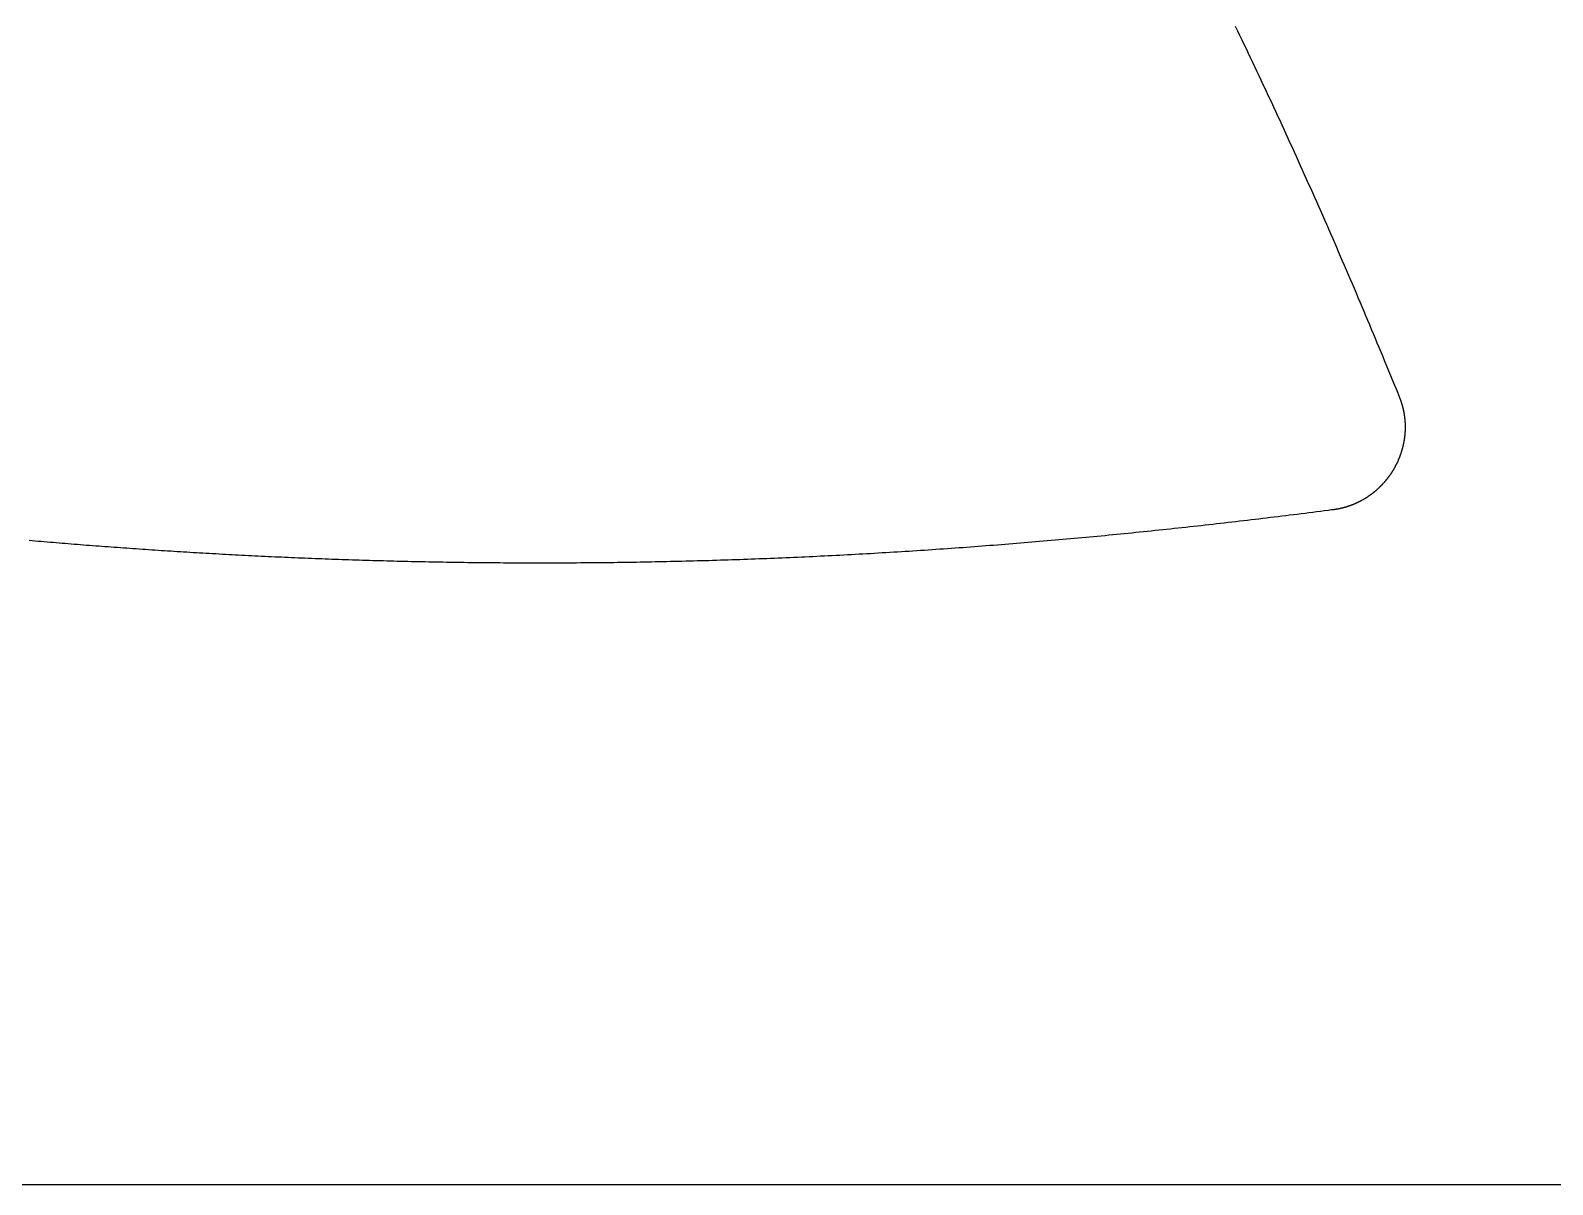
# Model space of a CAD drawing. Extents: x -3 to 136, y 0 to 121.
# Drawn here: x 77.56 to 95.56, y 0 to 13.64 of the extents above; entities that cross this region are included whole.
import ezdxf

# ---------------------------------------------------------------- set-up
doc = ezdxf.new("R2010")
doc.units = 0
doc.layers.get('0').update_dxf_attribs({"linetype": 'CONTINUOUS'})

msp = doc.modelspace()

# ---------------------------------------------------------------- linework, layer by layer
msp.add_lwpolyline([(69.26408, 119.9689, 0.57735027), (64.06792, 119.9689), (-2.59808, 4.5, 0.57735027), (0, 0), (133.332, 0, 0.57735027), (135.93008, 4.5)], format="xyb", close=True)
for points in [[(91.8065, 13.6935, 0), (91.832, 13.6407, 0), (91.8573, 13.5879, 0), (91.8827, 13.5351, 0), (91.908, 13.4823, 0), (91.9332, 13.4295, 0), (91.9584, 13.3766, 0), (91.9835, 13.3238, 0), (92.0086, 13.2709, 0), (92.0337, 13.218, 0), (92.0587, 13.1651, 0), (92.0836, 13.1122, 0), (92.1085, 13.0592, 0), (92.1334, 13.0063, 0), (92.1582, 12.9533, 0), (92.183, 12.9003, 0), (92.2077, 12.8473, 0), (92.2324, 12.7943, 0), (92.2571, 12.7412, 0), (92.2816, 12.6881, 0), (92.3062, 12.635, 0), (92.3307, 12.5819, 0), (92.3552, 12.5287, 0), (92.3796, 12.4756, 0), (92.404, 12.4224, 0), (92.4283, 12.3692, 0), (92.4526, 12.3159, 0), (92.4769, 12.2626, 0), (92.5011, 12.2093, 0), (92.5253, 12.156, 0), (92.5494, 12.1027, 0), (92.5735, 12.0493, 0), (92.5975, 11.9959, 0), (92.6216, 11.9425, 0), (92.6455, 11.889, 0), (92.6695, 11.8355, 0), (92.6934, 11.782, 0), (92.7172, 11.7285, 0), (92.7411, 11.6749, 0), (92.7648, 11.6213, 0), (92.7886, 11.5677, 0), (92.8123, 11.514, 0), (92.836, 11.4603, 0), (92.8596, 11.4066, 0), (92.8832, 11.3528, 0), (92.9068, 11.299, 0), (92.9303, 11.2452, 0), (92.9538, 11.1913, 0), (92.9773, 11.1374, 0), (93.0007, 11.0835, 0), (93.0241, 11.0295, 0), (93.0474, 10.9755, 0), (93.0708, 10.9215, 0), (93.0941, 10.8674, 0), (93.1173, 10.8133, 0), (93.1405, 10.7592, 0), (93.1637, 10.705, 0), (93.1869, 10.6507, 0), (93.21, 10.5965, 0), (93.2331, 10.5422, 0), (93.2561, 10.488, 0), (93.279, 10.4341, 0), (93.3017, 10.3804, 0), (93.3243, 10.3269, 0), (93.3468, 10.2735, 0), (93.3692, 10.2201, 0), (93.3916, 10.1667, 0), (93.4139, 10.1133, 0), (93.4363, 10.0598, 0), (93.4587, 10.0061, 0), (93.4811, 9.95214, 0), (93.5036, 9.89795, 0), (93.5262, 9.84343, 0), (93.5489, 9.78852, 0), (93.5718, 9.73318, 0), (93.5948, 9.67735, 0), (93.6179, 9.62097, 0), (93.6413, 9.56399, 0), (93.6649, 9.50637, 0), (93.6871, 9.45228, 0), (93.7062, 9.40546, 0), (93.7223, 9.36615, 0), (93.7352, 9.33457, 0), (93.7448, 9.31096, 0)], [(93.7448, 9.31096, 0), (93.7466, 9.30666, 0), (93.7483, 9.30236, 0), (93.75, 9.29805, 0), (93.7517, 9.29373, 0), (93.7533, 9.2894, 0), (93.755, 9.28507, 0), (93.7566, 9.28072, 0), (93.7582, 9.27637, 0), (93.7598, 9.27202, 0), (93.7613, 9.26765, 0), (93.7628, 9.26328, 0), (93.7643, 9.2589, 0), (93.7658, 9.25451, 0), (93.7673, 9.25012, 0), (93.7687, 9.24571, 0), (93.7701, 9.24131, 0), (93.7715, 9.23689, 0), (93.7729, 9.23247, 0), (93.7742, 9.22804, 0), (93.7756, 9.22361, 0), (93.7769, 9.21917, 0), (93.7781, 9.21472, 0), (93.7794, 9.21026, 0), (93.7806, 9.2058, 0), (93.7819, 9.20134, 0), (93.783, 9.19687, 0), (93.7842, 9.19239, 0), (93.7854, 9.18791, 0), (93.7865, 9.18342, 0), (93.7876, 9.17892, 0), (93.7887, 9.17442, 0), (93.7897, 9.16992, 0), (93.7907, 9.16541, 0), (93.7918, 9.16089, 0), (93.7927, 9.15637, 0), (93.7937, 9.15184, 0), (93.7947, 9.14731, 0), (93.7956, 9.14278, 0), (93.7965, 9.13824, 0), (93.7974, 9.13369, 0), (93.7982, 9.12914, 0), (93.799, 9.12459, 0), (93.7998, 9.12003, 0), (93.8006, 9.11547, 0), (93.8014, 9.1109, 0), (93.8021, 9.10633, 0), (93.8029, 9.10176, 0), (93.8036, 9.09718, 0), (93.8042, 9.0926, 0), (93.8049, 9.08801, 0), (93.8055, 9.08342, 0), (93.8061, 9.07883, 0), (93.8067, 9.07423, 0), (93.8073, 9.06963, 0), (93.8078, 9.06503, 0), (93.8083, 9.06042, 0), (93.8088, 9.05581, 0), (93.8093, 9.0512, 0), (93.8097, 9.04659, 0), (93.8102, 9.04197, 0), (93.8106, 9.03735, 0), (93.811, 9.03273, 0), (93.8113, 9.0281, 0), (93.8117, 9.02347, 0), (93.812, 9.01884, 0), (93.8123, 9.01421, 0), (93.8125, 9.00958, 0), (93.8128, 9.00494, 0), (93.813, 9.0003, 0), (93.8132, 8.99567, 0), (93.8134, 8.99103, 0), (93.8136, 8.98639, 0), (93.8137, 8.98175, 0), (93.8138, 8.97711, 0), (93.8139, 8.97248, 0), (93.814, 8.96784, 0), (93.814, 8.9632, 0), (93.814, 8.95856, 0), (93.814, 8.95393, 0), (93.814, 8.94929, 0), (93.814, 8.94465, 0), (93.8139, 8.94002, 0), (93.8138, 8.93538, 0), (93.8137, 8.93075, 0), (93.8136, 8.92612, 0), (93.8134, 8.92149, 0), (93.8133, 8.91685, 0), (93.8131, 8.91223, 0), (93.8128, 8.9076, 0), (93.8126, 8.90297, 0), (93.8123, 8.89834, 0), (93.8121, 8.89372, 0), (93.8118, 8.8891, 0), (93.8114, 8.88448, 0), (93.8111, 8.87986, 0), (93.8107, 8.87524, 0), (93.8103, 8.87063, 0), (93.8099, 8.86601, 0), (93.8094, 8.8614, 0), (93.809, 8.85679, 0), (93.8085, 8.85219, 0), (93.808, 8.84758, 0), (93.8075, 8.84298, 0), (93.8069, 8.83838, 0), (93.8064, 8.83378, 0), (93.8058, 8.82919, 0), (93.8051, 8.8246, 0), (93.8045, 8.82001, 0), (93.8039, 8.81542, 0), (93.8032, 8.81084, 0), (93.8025, 8.80626, 0), (93.8018, 8.80168, 0), (93.801, 8.79711, 0), (93.8002, 8.79254, 0), (93.7995, 8.78797, 0), (93.7987, 8.78341, 0), (93.7978, 8.77885, 0), (93.797, 8.77429, 0), (93.7961, 8.76974, 0), (93.7952, 8.76519, 0), (93.7943, 8.76064, 0), (93.7934, 8.7561, 0), (93.7924, 8.75157, 0), (93.7914, 8.74703, 0), (93.7904, 8.7425, 0), (93.7894, 8.73798, 0), (93.7884, 8.73346, 0), (93.7873, 8.72894, 0), (93.7862, 8.72443, 0), (93.7851, 8.71993, 0), (93.784, 8.71542, 0), (93.7828, 8.71093, 0), (93.7816, 8.70644, 0), (93.7805, 8.70195, 0), (93.7792, 8.69747, 0), (93.778, 8.69299, 0), (93.7768, 8.68852, 0), (93.7755, 8.68405, 0), (93.7742, 8.67959, 0), (93.7729, 8.67514, 0), (93.7715, 8.67069, 0), (93.7702, 8.66625, 0), (93.7688, 8.66182, 0), (93.7674, 8.65739, 0), (93.766, 8.65297, 0), (93.7645, 8.64856, 0), (93.7631, 8.64416, 0), (93.7616, 8.63976, 0), (93.7601, 8.63537, 0), (93.7586, 8.63099, 0), (93.757, 8.62661, 0), (93.7555, 8.62225, 0), (93.7539, 8.61789, 0), (93.7523, 8.61354, 0), (93.7506, 8.6092, 0), (93.749, 8.60486, 0), (93.7473, 8.60054, 0), (93.7457, 8.59622, 0), (93.744, 8.59191, 0), (93.7422, 8.58761, 0), (93.7405, 8.58331, 0), (93.7387, 8.57903, 0), (93.7369, 8.57475, 0), (93.7351, 8.57048, 0), (93.7333, 8.56623, 0), (93.7315, 8.56197, 0), (93.7296, 8.55773, 0), (93.7277, 8.5535, 0), (93.7258, 8.54928, 0), (93.7239, 8.54506, 0), (93.722, 8.54086, 0), (93.72, 8.53666, 0), (93.7181, 8.53247, 0), (93.7161, 8.52829, 0), (93.714, 8.52413, 0), (93.712, 8.51997, 0), (93.71, 8.51582, 0), (93.7079, 8.51168, 0), (93.7058, 8.50755, 0), (93.7037, 8.50342, 0), (93.7016, 8.49931, 0), (93.6994, 8.49521, 0), (93.6972, 8.49112, 0), (93.6951, 8.48704, 0), (93.6928, 8.48297, 0), (93.6906, 8.47891, 0), (93.6884, 8.47486, 0), (93.6861, 8.47082, 0), (93.6838, 8.46679, 0), (93.6815, 8.46277, 0), (93.6792, 8.45876, 0), (93.6769, 8.45476, 0), (93.6745, 8.45077, 0), (93.6722, 8.44679, 0), (93.6698, 8.44283, 0), (93.6674, 8.43887, 0), (93.6649, 8.43493, 0), (93.6625, 8.43099, 0), (93.66, 8.42707, 0), (93.6575, 8.42316, 0), (93.655, 8.41926, 0), (93.6525, 8.41537, 0), (93.65, 8.41149, 0), (93.6474, 8.40763, 0), (93.6448, 8.40377, 0), (93.6422, 8.39993, 0), (93.6396, 8.3961, 0), (93.637, 8.39228, 0), (93.6344, 8.38847, 0), (93.6317, 8.38467, 0), (93.629, 8.38089, 0), (93.6263, 8.37712, 0), (93.6236, 8.37336, 0), (93.6209, 8.36961, 0), (93.6181, 8.36587, 0), (93.6153, 8.36215, 0), (93.6125, 8.35844, 0), (93.6097, 8.35474, 0), (93.6069, 8.35105, 0), (93.6041, 8.34738, 0), (93.6012, 8.34372, 0), (93.5983, 8.34007, 0), (93.5954, 8.33643, 0), (93.5925, 8.33281, 0), (93.5896, 8.3292, 0), (93.5867, 8.32561, 0), (93.5837, 8.32203, 0), (93.5807, 8.31847, 0), (93.5777, 8.31492, 0), (93.5747, 8.31138, 0), (93.5717, 8.30786, 0), (93.5687, 8.30435, 0), (93.5656, 8.30086, 0), (93.5625, 8.29738, 0), (93.5595, 8.29392, 0), (93.5564, 8.29047, 0), (93.5532, 8.28704, 0), (93.5501, 8.28362, 0), (93.547, 8.28022, 0), (93.5438, 8.27683, 0), (93.5406, 8.27346, 0), (93.5374, 8.2701, 0), (93.5342, 8.26676, 0), (93.531, 8.26343, 0), (93.5277, 8.26012, 0), (93.5245, 8.25682, 0), (93.5212, 8.25354, 0), (93.5179, 8.25028, 0), (93.5146, 8.24703, 0), (93.5113, 8.24379, 0), (93.508, 8.24057, 0), (93.5046, 8.23737, 0), (93.5013, 8.23418, 0), (93.4979, 8.23101, 0), (93.4945, 8.22786, 0), (93.4911, 8.22472, 0), (93.4877, 8.22159, 0), (93.4843, 8.21849, 0), (93.4808, 8.2154, 0), (93.4774, 8.21232, 0), (93.4739, 8.20926, 0), (93.4704, 8.20622, 0), (93.4669, 8.2032, 0), (93.4634, 8.20019, 0), (93.4599, 8.19719, 0), (93.4563, 8.19422, 0), (93.4527, 8.19126, 0), (93.4492, 8.18831, 0), (93.4456, 8.18539, 0), (93.442, 8.18248, 0), (93.4384, 8.17959, 0), (93.4348, 8.17671, 0), (93.4311, 8.17385, 0), (93.4275, 8.17101, 0), (93.4238, 8.16819, 0), (93.4201, 8.16538, 0), (93.4164, 8.16259, 0), (93.4127, 8.15982, 0), (93.409, 8.15706, 0), (93.4053, 8.15432, 0), (93.4015, 8.1516, 0), (93.3977, 8.1489, 0), (93.394, 8.14621, 0), (93.3902, 8.14355, 0), (93.3864, 8.1409, 0), (93.3826, 8.13826, 0), (93.3788, 8.13565, 0), (93.3749, 8.13305, 0), (93.3711, 8.13047, 0), (93.3672, 8.12791, 0), (93.3633, 8.12537, 0), (93.3594, 8.12285, 0), (93.3555, 8.12034, 0), (93.3516, 8.11785, 0), (93.3477, 8.11538, 0), (93.3438, 8.11293, 0), (93.3398, 8.1105, 0), (93.3359, 8.10808, 0), (93.3319, 8.10568, 0), (93.3279, 8.10331, 0), (93.3239, 8.10095, 0), (93.3199, 8.09861, 0), (93.3159, 8.09629, 0), (93.3119, 8.09398, 0), (93.3078, 8.0917, 0), (93.3038, 8.08944, 0), (93.2997, 8.08719, 0), (93.2956, 8.08497, 0), (93.2915, 8.08276, 0), (93.2875, 8.08058, 0), (93.2834, 8.07841, 0), (93.2792, 8.07627, 0), (93.2751, 8.07414, 0), (93.271, 8.07204, 0), (93.2668, 8.06995, 0), (93.2627, 8.06789, 0), (93.2585, 8.06584, 0), (93.2544, 8.06382, 0), (93.2502, 8.06182, 0), (93.246, 8.05983, 0), (93.2418, 8.05787, 0), (93.2376, 8.05593, 0), (93.2334, 8.05401, 0), (93.2292, 8.05211, 0), (93.2249, 8.05023, 0), (93.2207, 8.04837, 0), (93.2164, 8.04653, 0), (93.2122, 8.04471, 0), (93.2079, 8.04291, 0), (93.2036, 8.04114, 0), (93.1994, 8.03938, 0), (93.1951, 8.03765, 0), (93.1908, 8.03593, 0), (93.1865, 8.03424, 0), (93.1822, 8.03257, 0), (93.1778, 8.03092, 0), (93.1735, 8.02929, 0), (93.1692, 8.02768, 0), (93.1648, 8.02609, 0), (93.1605, 8.02453, 0), (93.1561, 8.02299, 0), (93.1517, 8.02146, 0), (93.1474, 8.01996, 0), (93.143, 8.01848, 0), (93.1386, 8.01702, 0), (93.1342, 8.01559, 0), (93.1298, 8.01417, 0), (93.1254, 8.01278, 0), (93.121, 8.01141, 0), (93.1166, 8.01006, 0), (93.1121, 8.00873, 0), (93.1077, 8.00742, 0), (93.1033, 8.00614, 0), (93.0988, 8.00487, 0), (93.0944, 8.00363, 0), (93.0899, 8.00242, 0), (93.0854, 8.00122, 0), (93.081, 8.00005, 0), (93.0765, 7.99889, 0), (93.072, 7.99776, 0), (93.0675, 7.99666, 0), (93.063, 7.99557, 0), (93.0585, 7.99451, 0), (93.054, 7.99347, 0), (93.0495, 7.99245, 0), (93.045, 7.99145, 0), (93.0405, 7.99048, 0), (93.0359, 7.98953, 0), (93.0314, 7.9886, 0), (93.0269, 7.98769, 0), (93.0223, 7.98681, 0), (93.0178, 7.98595, 0), (93.0132, 7.98511, 0), (93.0087, 7.9843, 0), (93.0041, 7.98351, 0), (92.9995, 7.98274, 0), (92.995, 7.98199, 0), (92.9904, 7.98127, 0), (92.9858, 7.98057, 0), (92.9812, 7.97989, 0), (92.9766, 7.97924, 0), (92.972, 7.97861, 0), (92.9674, 7.978, 0)], [(92.9674, 7.978, 0), (92.9428, 7.97481, 0), (92.9036, 7.96974, 0), (92.8578, 7.96382, 0), (92.8123, 7.95797, 0), (92.767, 7.95217, 0), (92.7214, 7.94635, 0), (92.6758, 7.94056, 0), (92.6303, 7.9348, 0), (92.5849, 7.92907, 0), (92.5395, 7.92337, 0), (92.4941, 7.9177, 0), (92.4487, 7.91206, 0), (92.4033, 7.90644, 0), (92.3579, 7.90084, 0), (92.3125, 7.89527, 0), (92.267, 7.88971, 0), (92.2215, 7.88418, 0), (92.1761, 7.87867, 0), (92.1306, 7.87319, 0), (92.0851, 7.86774, 0), (92.0396, 7.86231, 0), (91.9942, 7.85691, 0), (91.9487, 7.85154, 0), (91.9033, 7.84619, 0), (91.8578, 7.84087, 0), (91.8124, 7.83557, 0), (91.7669, 7.8303, 0), (91.7215, 7.82506, 0), (91.676, 7.81984, 0), (91.6306, 7.81465, 0), (91.5851, 7.80949, 0), (91.5397, 7.80435, 0), (91.4943, 7.79924, 0), (91.4488, 7.79415, 0), (91.4034, 7.78909, 0), (91.3579, 7.78406, 0), (91.3124, 7.77906, 0), (91.267, 7.77408, 0), (91.2215, 7.76912, 0), (91.1761, 7.7642, 0), (91.1306, 7.7593, 0), (91.0851, 7.75442, 0), (91.0396, 7.74957, 0), (90.9941, 7.74475, 0), (90.9486, 7.73996, 0), (90.9031, 7.73519, 0), (90.8576, 7.73045, 0), (90.8121, 7.72573, 0), (90.7666, 7.72104, 0), (90.721, 7.71638, 0), (90.6755, 7.71175, 0), (90.63, 7.70714, 0), (90.5844, 7.70256, 0), (90.5389, 7.69801, 0), (90.4934, 7.69349, 0), (90.4479, 7.68899, 0), (90.4024, 7.68453, 0), (90.3569, 7.68009, 0), (90.3114, 7.67568, 0), (90.2659, 7.6713, 0), (90.2204, 7.66695, 0), (90.1749, 7.66262, 0), (90.1294, 7.65833, 0), (90.084, 7.65406, 0), (90.0385, 7.64982, 0), (89.993, 7.64561, 0), (89.9476, 7.64143, 0), (89.9021, 7.63728, 0), (89.8567, 7.63315, 0), (89.8112, 7.62906, 0), (89.7658, 7.62499, 0), (89.7203, 7.62095, 0), (89.6749, 7.61694, 0), (89.6295, 7.61296, 0), (89.584, 7.60901, 0), (89.5386, 7.60508, 0), (89.4932, 7.60119, 0), (89.4478, 7.59732, 0), (89.4024, 7.59348, 0), (89.3569, 7.58967, 0), (89.3115, 7.58589, 0), (89.2661, 7.58214, 0), (89.2207, 7.57842, 0), (89.1753, 7.57473, 0), (89.1299, 7.57106, 0), (89.0845, 7.56742, 0), (89.0391, 7.56382, 0), (88.9937, 7.56024, 0), (88.9483, 7.55669, 0), (88.9029, 7.55317, 0), (88.8575, 7.54968, 0), (88.8121, 7.54621, 0), (88.7667, 7.54278, 0), (88.7213, 7.53938, 0), (88.6759, 7.536, 0), (88.6305, 7.53266, 0), (88.5851, 7.52934, 0), (88.5397, 7.52605, 0), (88.4943, 7.52279, 0), (88.4489, 7.51956, 0), (88.4035, 7.51636, 0), (88.3581, 7.51319, 0), (88.3127, 7.51005, 0), (88.2673, 7.50693, 0), (88.2219, 7.50385, 0), (88.1765, 7.5008, 0), (88.1311, 7.49777, 0), (88.0857, 7.49477, 0), (88.0403, 7.49181, 0), (87.9949, 7.48887, 0), (87.9495, 7.48596, 0), (87.9041, 7.48308, 0), (87.8587, 7.48023, 0), (87.8132, 7.47742, 0), (87.7678, 7.47463, 0), (87.7224, 7.47186, 0), (87.677, 7.46913, 0), (87.6315, 7.46643, 0), (87.5861, 7.46376, 0), (87.5407, 7.46112, 0), (87.4952, 7.4585, 0), (87.4498, 7.45592, 0), (87.4043, 7.45337, 0), (87.3589, 7.45084, 0), (87.3134, 7.44835, 0), (87.268, 7.44588, 0), (87.2225, 7.44345, 0), (87.177, 7.44104, 0), (87.1316, 7.43866, 0), (87.0861, 7.43632, 0), (87.0406, 7.434, 0), (86.9951, 7.43172, 0), (86.9496, 7.42946, 0), (86.9041, 7.42723, 0), (86.8586, 7.42503, 0), (86.8131, 7.42287, 0), (86.7676, 7.42073, 0), (86.7221, 7.41862, 0), (86.6766, 7.41654, 0), (86.631, 7.4145, 0), (86.5855, 7.41248, 0), (86.5399, 7.41049, 0), (86.4944, 7.40853, 0), (86.4488, 7.40661, 0), (86.4033, 7.40471, 0), (86.3577, 7.40284, 0), (86.3121, 7.401, 0), (86.2665, 7.3992, 0), (86.2209, 7.39742, 0), (86.1753, 7.39567, 0), (86.1297, 7.39395, 0), (86.0841, 7.39227, 0), (86.0385, 7.39061, 0), (85.9928, 7.38898, 0), (85.9472, 7.38739, 0), (85.9016, 7.38582, 0), (85.8559, 7.38428, 0), (85.8102, 7.38278, 0), (85.7645, 7.3813, 0), (85.7189, 7.37986, 0), (85.6732, 7.37844, 0), (85.6276, 7.37706, 0), (85.582, 7.37571, 0), (85.5365, 7.3744, 0), (85.491, 7.37311, 0), (85.4456, 7.37186, 0), (85.4003, 7.37063, 0), (85.355, 7.36944, 0), (85.3097, 7.36828, 0), (85.2645, 7.36716, 0), (85.2193, 7.36606, 0), (85.1742, 7.36499, 0), (85.1292, 7.36396, 0), (85.0842, 7.36296, 0), (85.0393, 7.36198, 0), (84.9944, 7.36104, 0), (84.9495, 7.36013, 0), (84.9048, 7.35925, 0), (84.86, 7.3584, 0), (84.8153, 7.35758, 0), (84.7707, 7.35679, 0), (84.7261, 7.35604, 0), (84.6816, 7.35531, 0), (84.6371, 7.35461, 0), (84.5927, 7.35394, 0), (84.5483, 7.3533, 0), (84.504, 7.35269, 0), (84.4598, 7.35211, 0), (84.4155, 7.35156, 0), (84.3714, 7.35104, 0), (84.3273, 7.35055, 0), (84.2832, 7.35009, 0), (84.2392, 7.34965, 0), (84.1953, 7.34925, 0), (84.1514, 7.34887, 0), (84.1075, 7.34853, 0), (84.0637, 7.34821, 0), (84.02, 7.34792, 0), (83.9763, 7.34766, 0), (83.9326, 7.34743, 0), (83.8891, 7.34722, 0), (83.8455, 7.34705, 0), (83.802, 7.3469, 0), (83.7586, 7.34678, 0), (83.7152, 7.34669, 0), (83.6719, 7.34663, 0), (83.6286, 7.34659, 0), (83.5854, 7.34658, 0), (83.5422, 7.3466, 0), (83.4991, 7.34665, 0), (83.456, 7.34672, 0), (83.413, 7.34682, 0), (83.3701, 7.34695, 0), (83.3271, 7.3471, 0), (83.2843, 7.34729, 0), (83.2415, 7.34749, 0), (83.1987, 7.34773, 0), (83.156, 7.34799, 0), (83.1134, 7.34828, 0), (83.0708, 7.3486, 0), (83.0282, 7.34894, 0), (82.9857, 7.3493, 0), (82.9433, 7.3497, 0), (82.9009, 7.35012, 0), (82.8585, 7.35056, 0), (82.8163, 7.35103, 0), (82.774, 7.35153, 0), (82.7318, 7.35205, 0), (82.6897, 7.3526, 0), (82.6476, 7.35318, 0), (82.6056, 7.35377, 0), (82.5636, 7.3544, 0), (82.5217, 7.35505, 0), (82.4798, 7.35572, 0), (82.438, 7.35642, 0), (82.3962, 7.35714, 0), (82.3545, 7.35789, 0), (82.3128, 7.35867, 0), (82.2712, 7.35946, 0), (82.2297, 7.36029, 0), (82.1882, 7.36113, 0), (82.1467, 7.362, 0), (82.1053, 7.3629, 0), (82.0639, 7.36382, 0), (82.0226, 7.36476, 0), (81.9814, 7.36573, 0), (81.9402, 7.36672, 0), (81.899, 7.36773, 0), (81.8579, 7.36877, 0), (81.8169, 7.36983, 0), (81.7759, 7.37091, 0), (81.735, 7.37202, 0), (81.6941, 7.37315, 0), (81.6532, 7.3743, 0), (81.6125, 7.37548, 0), (81.5717, 7.37668, 0), (81.531, 7.3779, 0), (81.4904, 7.37915, 0), (81.4498, 7.38041, 0), (81.4093, 7.3817, 0), (81.3688, 7.38302, 0), (81.3284, 7.38435, 0), (81.2881, 7.38571, 0), (81.2477, 7.38708, 0), (81.2075, 7.38848, 0), (81.1673, 7.38991, 0), (81.1271, 7.39135, 0), (81.087, 7.39282, 0), (81.0469, 7.3943, 0), (81.0069, 7.39581, 0), (80.967, 7.39734, 0), (80.9271, 7.39889, 0), (80.8872, 7.40046, 0), (80.8474, 7.40206, 0), (80.8076, 7.40367, 0), (80.768, 7.4053, 0), (80.7283, 7.40696, 0), (80.6887, 7.40864, 0), (80.6492, 7.41033, 0), (80.6097, 7.41205, 0), (80.5702, 7.41379, 0), (80.5309, 7.41554, 0), (80.4915, 7.41732, 0), (80.4522, 7.41912, 0), (80.413, 7.42094, 0), (80.3738, 7.42277, 0), (80.3347, 7.42463, 0), (80.2956, 7.42651, 0), (80.2566, 7.4284, 0), (80.2176, 7.43032, 0), (80.1787, 7.43226, 0), (80.1398, 7.43421, 0), (80.101, 7.43618, 0), (80.0622, 7.43818, 0), (80.0235, 7.44019, 0), (79.9849, 7.44222, 0), (79.9463, 7.44427, 0), (79.9077, 7.44633, 0), (79.8692, 7.44842, 0), (79.8307, 7.45052, 0), (79.7923, 7.45265, 0), (79.754, 7.45479, 0), (79.7157, 7.45695, 0), (79.6774, 7.45913, 0), (79.6392, 7.46132, 0), (79.6011, 7.46353, 0), (79.563, 7.46576, 0), (79.5249, 7.46801, 0), (79.4869, 7.47028, 0), (79.449, 7.47256, 0), (79.4111, 7.47486, 0), (79.3733, 7.47718, 0), (79.3355, 7.47952, 0), (79.2978, 7.48187, 0), (79.2601, 7.48424, 0), (79.2224, 7.48662, 0), (79.1849, 7.48903, 0), (79.1473, 7.49144, 0), (79.1099, 7.49388, 0), (79.0724, 7.49633, 0), (79.0351, 7.4988, 0), (78.9977, 7.50129, 0), (78.9605, 7.50379, 0), (78.9233, 7.5063, 0), (78.8861, 7.50884, 0), (78.849, 7.51139, 0), (78.8119, 7.51395, 0), (78.7749, 7.51653, 0), (78.7379, 7.51913, 0), (78.701, 7.52174, 0), (78.6642, 7.52436, 0), (78.6274, 7.52701, 0), (78.5906, 7.52966, 0), (78.5539, 7.53233, 0), (78.5173, 7.53502, 0), (78.4807, 7.53772, 0), (78.4441, 7.54044, 0), (78.4076, 7.54317, 0), (78.3712, 7.54592, 0), (78.3348, 7.54868, 0), (78.2984, 7.55145, 0), (78.2621, 7.55424, 0), (78.2259, 7.55704, 0), (78.1897, 7.55986, 0), (78.1536, 7.56269, 0), (78.1175, 7.56553, 0), (78.0814, 7.56839, 0), (78.0455, 7.57126, 0), (78.0095, 7.57415, 0), (77.9737, 7.57705, 0), (77.9378, 7.57996, 0), (77.902, 7.58289, 0), (77.8663, 7.58582, 0), (77.8307, 7.58878, 0), (77.795, 7.59174, 0), (77.7595, 7.59472, 0), (77.7239, 7.59771, 0), (77.6885, 7.60071, 0), (77.6531, 7.60373, 0), (77.6177, 7.60675, 0), (77.5824, 7.6098, 0), (77.5471, 7.61285, 0)]]:
    msp.add_polyline3d(points)

doc.saveas('drawing.dxf')
